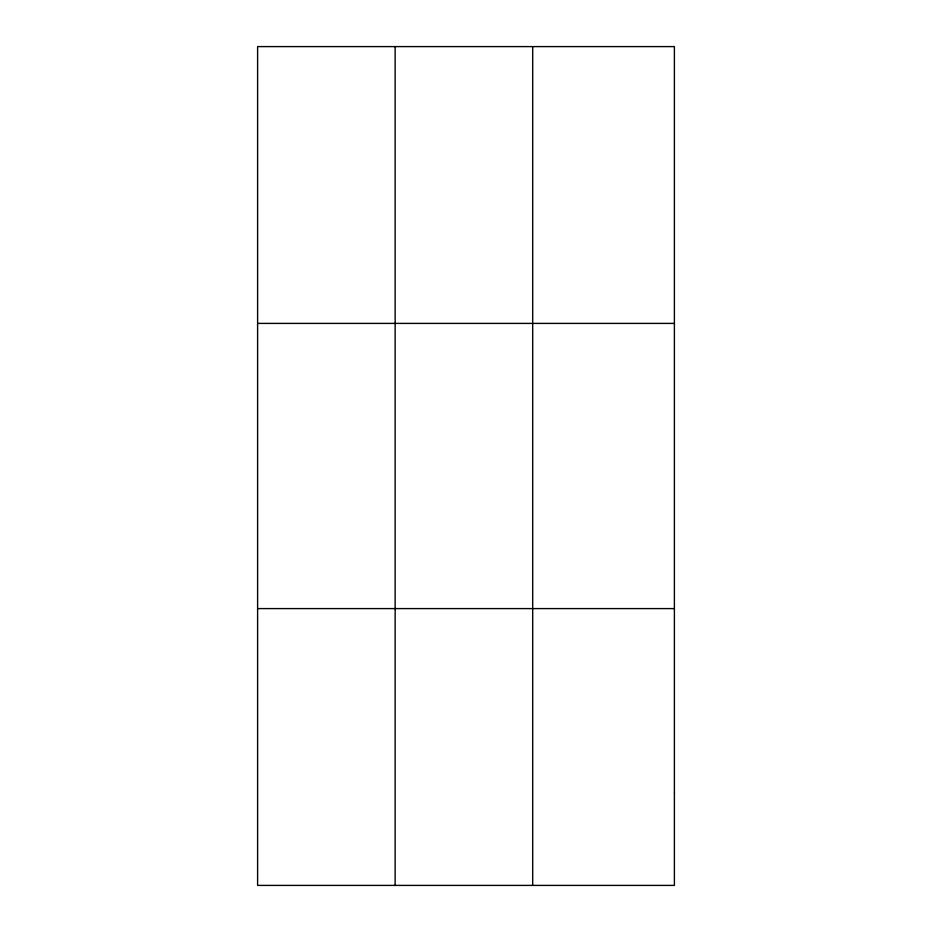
<?xml version="1.0" encoding="UTF-8"?>
<svg xmlns="http://www.w3.org/2000/svg" width="932" height="932" viewBox="0 0 932 932"><rect width="100%" height="100%" fill="white"/><g stroke="black" fill="none" stroke-linecap="round" stroke-linejoin="round"><path stroke-width="1.4" d="M395.145 885.4L395.145 46.6M532.685 885.4L532.685 46.6M257.605 323.404L674.395 323.404M257.605 608.596L674.395 608.596M674.395 793.132L674.395 885.4L257.605 885.4L257.605 46.6L674.395 46.6L674.395 793.132"/></g></svg>
